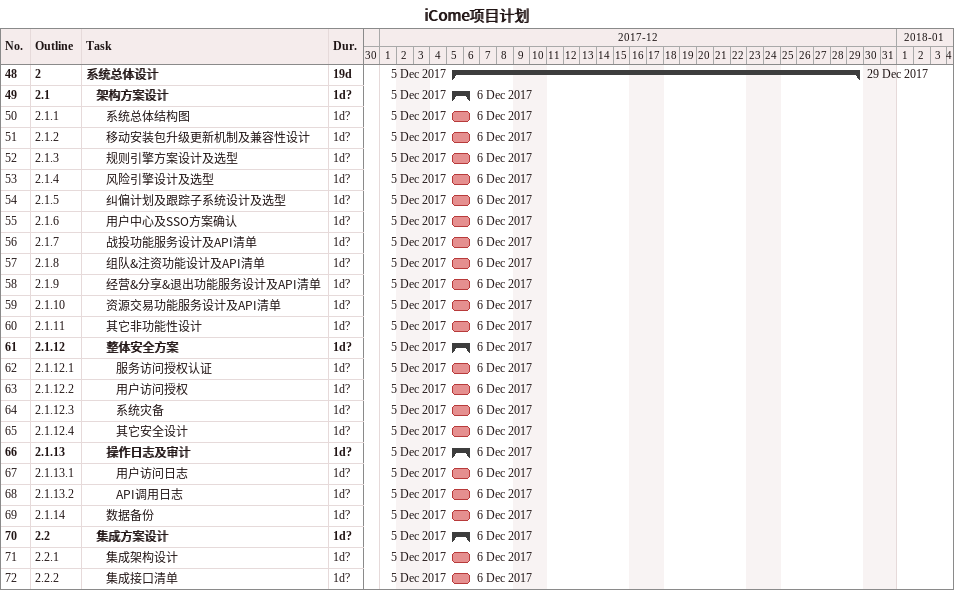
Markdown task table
iCome项目计划

| ID | WBS | Task | Duration | Start | Finish |
|---|---|---|---|---|---|
| 48 | 2 | **系统总体设计** | 19d | 2017-12-05 | 2017-12-29 |
| 49 | 2.1 | **架构方案设计** | 1d? | 2017-12-05 | 2017-12-06 |
| 50 | 2.1.1 | 系统总体结构图 | 1d? | 2017-12-05 | 2017-12-06 |
| 51 | 2.1.2 | 移动安装包升级更新机制及兼容性设计 | 1d? | 2017-12-05 | 2017-12-06 |
| 52 | 2.1.3 | 规则引擎方案设计及选型 | 1d? | 2017-12-05 | 2017-12-06 |
| 53 | 2.1.4 | 风险引擎设计及选型 | 1d? | 2017-12-05 | 2017-12-06 |
| 54 | 2.1.5 | 纠偏计划及跟踪子系统设计及选型 | 1d? | 2017-12-05 | 2017-12-06 |
| 55 | 2.1.6 | 用户中心及SSO方案确认 | 1d? | 2017-12-05 | 2017-12-06 |
| 56 | 2.1.7 | 战投功能服务设计及API清单 | 1d? | 2017-12-05 | 2017-12-06 |
| 57 | 2.1.8 | 组队&注资功能设计及API清单 | 1d? | 2017-12-05 | 2017-12-06 |
| 58 | 2.1.9 | 经营&分享&退出功能服务设计及API清单 | 1d? | 2017-12-05 | 2017-12-06 |
| 59 | 2.1.10 | 资源交易功能服务设计及API清单 | 1d? | 2017-12-05 | 2017-12-06 |
| 60 | 2.1.11 | 其它非功能性设计 | 1d? | 2017-12-05 | 2017-12-06 |
| 61 | 2.1.12 | **整体安全方案** | 1d? | 2017-12-05 | 2017-12-06 |
| 62 | 2.1.12.1 | 服务访问授权认证 | 1d? | 2017-12-05 | 2017-12-06 |
| 63 | 2.1.12.2 | 用户访问授权 | 1d? | 2017-12-05 | 2017-12-06 |
| 64 | 2.1.12.3 | 系统灾备 | 1d? | 2017-12-05 | 2017-12-06 |
| 65 | 2.1.12.4 | 其它安全设计 | 1d? | 2017-12-05 | 2017-12-06 |
| 66 | 2.1.13 | **操作日志及审计** | 1d? | 2017-12-05 | 2017-12-06 |
| 67 | 2.1.13.1 | 用户访问日志 | 1d? | 2017-12-05 | 2017-12-06 |
| 68 | 2.1.13.2 | API调用日志 | 1d? | 2017-12-05 | 2017-12-06 |
| 69 | 2.1.14 | 数据备份 | 1d? | 2017-12-05 | 2017-12-06 |
| 70 | 2.2 | **集成方案设计** | 1d? | 2017-12-05 | 2017-12-06 |
| 71 | 2.2.1 | 集成架构设计 | 1d? | 2017-12-05 | 2017-12-06 |
| 72 | 2.2.2 | 集成接口清单 | 1d? | 2017-12-05 | 2017-12-06 |
